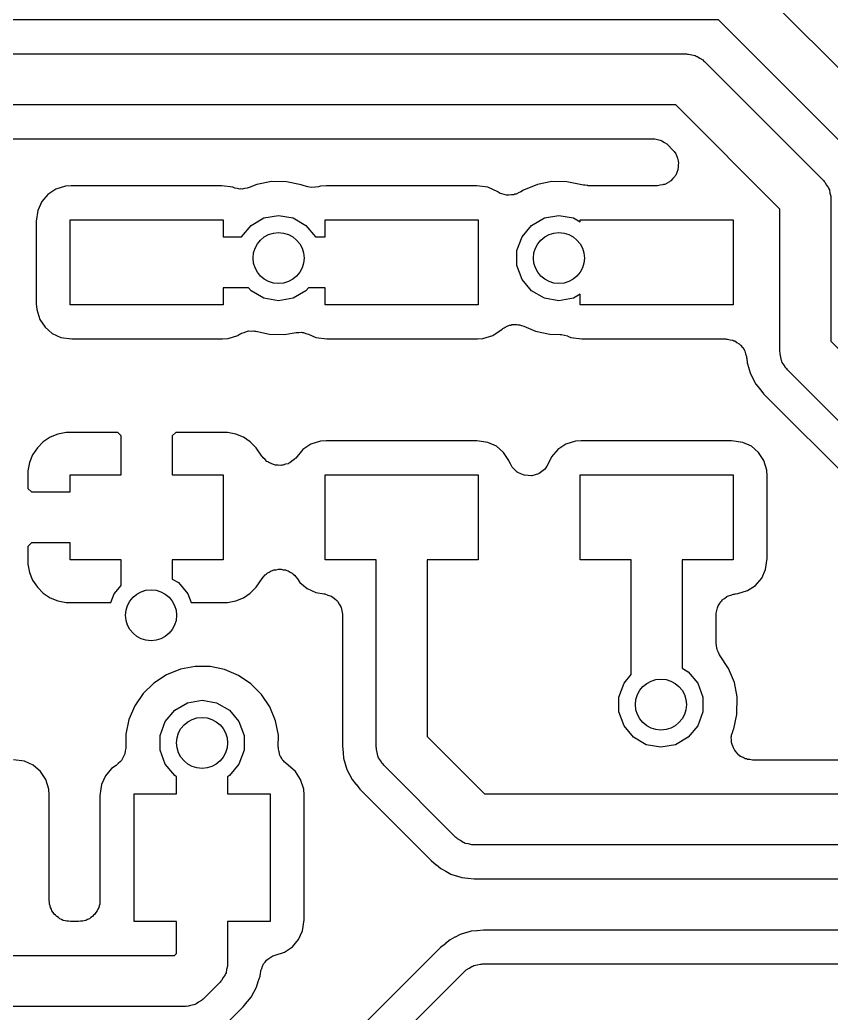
# Model space of a CAD drawing. Extents: x 76 to 124.9, y -113.7 to -66.
# Drawn here: x 109.63 to 114.4, y -79.74 to -73.9 of the extents above; entities that cross this region are included whole.
import ezdxf

# ---------------------------------------------------------------- set-up
doc = ezdxf.new("R2010")
doc.units = 0
doc.header["$MEASUREMENT"] = 0
doc.layers.add('BLACK', color=7, linetype='CONTINUOUS')

msp = doc.modelspace()

# ---------------------------------------------------------------- linework, layer by layer
at = {"layer": 'Black'}
for p, q in [((113.906, -73.6439), (115.551, -75.2887)), ((113.738, -73.9), (106.862, -73.9)), ((115.383, -75.5448), (113.738, -73.9)), ((107.05, -74.1), (113.55, -74.1)), ((113.55, -74.1), (113.557, -74.1011)), ((113.557, -74.1011), (113.563, -74.1006)), ((113.563, -74.1006), (113.582, -74.1056)), ((113.582, -74.1056), (113.601, -74.109)), ((113.601, -74.109), (113.607, -74.1123)), ((113.607, -74.1123), (113.613, -74.1141)), ((113.613, -74.1141), (113.629, -74.1253)), ((113.629, -74.1253), (113.646, -74.1351)), ((113.646, -74.1351), (113.651, -74.1401)), ((113.651, -74.1401), (113.656, -74.1439)), ((113.656, -74.1439), (114.356, -74.8439)), ((113.488, -74.4), (107.112, -74.4)), ((114.1, -75.0121), (113.488, -74.4)), ((108.028, -74.599), (113.354, -74.599)), ((113.354, -74.599), (113.359, -74.6)), ((113.359, -74.6), (113.365, -74.5995)), ((113.365, -74.5995), (113.38, -74.6037)), ((113.38, -74.6037), (113.396, -74.6065)), ((113.396, -74.6065), (113.401, -74.6093)), ((113.401, -74.6093), (113.406, -74.6107)), ((113.406, -74.6107), (113.42, -74.6201)), ((113.42, -74.6201), (113.434, -74.6282)), ((113.434, -74.6282), (113.438, -74.6325)), ((113.438, -74.6325), (113.442, -74.6356)), ((113.442, -74.6356), (113.467, -74.661)), ((113.467, -74.661), (113.477, -74.6744)), ((113.477, -74.6744), (113.487, -74.6869)), ((113.487, -74.6869), (113.489, -74.6921)), ((113.489, -74.6921), (113.492, -74.6966)), ((113.492, -74.6966), (113.497, -74.7124)), ((113.497, -74.7124), (113.502, -74.7277)), ((113.502, -74.7277), (113.502, -74.7332)), ((113.502, -74.7332), (113.504, -74.7385)), ((113.504, -74.7385), (113.502, -74.7548)), ((113.493, -74.7966), (113.487, -74.8119)), ((113.5, -74.7818), (113.493, -74.7966)), ((113.502, -74.7711), (113.5, -74.7763)), ((113.5, -74.7763), (113.5, -74.7818)), ((113.502, -74.7548), (113.502, -74.7711)), ((111.109, -74.8507), (111.023, -74.8672)), ((111.197, -74.8513), (111.109, -74.8507)), ((111.283, -74.869), (111.197, -74.8513)), ((112.759, -74.8507), (112.673, -74.8672)), ((112.847, -74.8513), (112.759, -74.8507)), ((112.945, -74.8715), (112.847, -74.8513)), ((113.436, -74.8587), (113.422, -74.8669)), ((113.451, -74.8518), (113.436, -74.8587)), ((113.455, -74.8479), (113.451, -74.8518)), ((113.459, -74.8452), (113.455, -74.8479)), ((113.47, -74.8327), (113.459, -74.8452)), ((113.481, -74.8211), (113.47, -74.8327)), ((113.484, -74.8161), (113.481, -74.8211)), ((113.487, -74.8119), (113.484, -74.8161)), ((114.356, -74.8439), (114.36, -74.8493)), ((114.36, -74.8493), (114.365, -74.8536)), ((114.365, -74.8536), (114.375, -74.8706)), ((109.84, -74.8948), (109.793, -74.9257)), ((109.897, -74.8771), (109.84, -74.8948)), ((109.93, -74.8744), (109.897, -74.8771)), ((110.816, -74.8744), (109.93, -74.8744)), ((110.882, -74.8838), (110.816, -74.8744)), ((110.886, -74.885), (110.882, -74.8838)), ((110.893, -74.8882), (110.886, -74.885)), ((110.907, -74.8903), (110.893, -74.8882)), ((110.922, -74.894), (110.907, -74.8903)), ((110.929, -74.8933), (110.922, -74.894)), ((110.936, -74.8942), (110.929, -74.8933)), ((110.95, -74.8911), (110.936, -74.8942)), ((110.965, -74.8896), (110.95, -74.8911)), ((110.971, -74.8866), (110.965, -74.8896)), ((110.978, -74.8852), (110.971, -74.8866)), ((111.023, -74.8672), (110.978, -74.8852)), ((111.301, -74.8763), (111.283, -74.869)), ((111.322, -74.8811), (111.301, -74.8763)), ((111.301, -74.8763), (111.301, -74.8763)), ((111.301, -74.8763), (111.301, -74.8763)), ((111.343, -74.8859), (111.322, -74.8811)), ((111.367, -74.8829), (111.343, -74.8859)), ((111.343, -74.8859), (111.343, -74.8859)), ((111.343, -74.8859), (111.343, -74.8859)), ((111.386, -74.8805), (111.367, -74.8829)), ((111.397, -74.8771), (111.386, -74.8805)), ((111.386, -74.8805), (111.386, -74.8805)), ((111.386, -74.8805), (111.386, -74.8805)), ((111.43, -74.8744), (111.397, -74.8771)), ((112.316, -74.8744), (111.43, -74.8744)), ((112.381, -74.8836), (112.316, -74.8744)), ((112.441, -74.9107), (112.381, -74.8836)), ((112.45, -74.9177), (112.441, -74.9107)), ((112.457, -74.9197), (112.45, -74.9177)), ((112.561, -74.9166), (112.548, -74.9239)), ((112.575, -74.9107), (112.561, -74.9166)), ((112.591, -74.9002), (112.575, -74.9107)), ((112.673, -74.8672), (112.591, -74.9002)), ((112.954, -74.8717), (112.945, -74.8715)), ((112.965, -74.8743), (112.954, -74.8717)), ((112.969, -74.8739), (112.965, -74.8743)), ((112.972, -74.8744), (112.969, -74.8739)), ((113.379, -74.8744), (112.972, -74.8744)), ((113.395, -74.8716), (113.379, -74.8744)), ((113.411, -74.8702), (113.395, -74.8716)), ((113.416, -74.8679), (113.411, -74.8702)), ((113.422, -74.8669), (113.416, -74.8679)), ((114.375, -74.8706), (114.386, -74.8866)), ((114.386, -74.8866), (114.388, -74.893)), ((114.388, -74.893), (114.391, -74.8987)), ((114.391, -74.8987), (114.394, -74.918)), ((114.394, -74.918), (114.399, -74.9369)), ((109.757, -74.9683), (109.734, -75.0195)), ((109.793, -74.9257), (109.757, -74.9683)), ((112.463, -74.9232), (112.457, -74.9197)), ((112.477, -74.9259), (112.463, -74.9232)), ((112.492, -74.9302), (112.477, -74.9259)), ((112.499, -74.9298), (112.492, -74.9302)), ((112.505, -74.9311), (112.499, -74.9298)), ((112.52, -74.9286), (112.505, -74.9311)), ((112.535, -74.9278), (112.52, -74.9286)), ((112.541, -74.9251), (112.535, -74.9278)), ((112.548, -74.9239), (112.541, -74.9251)), ((114.399, -74.9369), (114.399, -74.9435)), ((114.399, -74.9435), (114.4, -74.95)), ((114.4, -74.95), (114.4, -75.7879)), ((109.734, -75.0195), (109.724, -75.0838)), ((114.1, -75.85), (114.1, -75.0121)), ((109.724, -75.0838), (109.724, -75.57)), ((109.925, -75.575), (109.925, -75.075)), ((109.925, -75.075), (110.825, -75.075)), ((110.825, -75.075), (110.825, -75.175)), ((110.989, -75.1078), (111.064, -75.0642)), ((111.064, -75.0642), (111.15, -75.049)), ((111.15, -75.049), (111.236, -75.0642)), ((111.236, -75.0642), (111.311, -75.1078)), ((111.425, -75.175), (111.425, -75.075)), ((111.425, -75.075), (112.325, -75.075)), ((112.325, -75.075), (112.325, -75.575)), ((112.639, -75.1078), (112.714, -75.0642)), ((112.714, -75.0642), (112.8, -75.049)), ((112.8, -75.049), (112.886, -75.0642)), ((112.886, -75.0642), (112.925, -75.0868)), ((112.925, -75.0868), (112.925, -75.075)), ((112.925, -75.075), (113.825, -75.075)), ((113.825, -75.075), (113.825, -75.575)), ((110.933, -75.1745), (110.989, -75.1078)), ((111.311, -75.1078), (111.367, -75.1745)), ((112.583, -75.1745), (112.639, -75.1078)), ((110.825, -75.175), (110.932, -75.175)), ((110.932, -75.175), (110.933, -75.1745)), ((111.367, -75.1745), (111.368, -75.175)), ((111.368, -75.175), (111.425, -75.175)), ((112.553, -75.2564), (112.583, -75.1745)), ((112.553, -75.3436), (112.553, -75.2564)), ((112.583, -75.4255), (112.553, -75.3436)), ((112.639, -75.4922), (112.583, -75.4255)), ((110.974, -75.475), (110.825, -75.475)), ((110.825, -75.475), (110.825, -75.575)), ((110.989, -75.4922), (110.974, -75.475)), ((111.064, -75.5358), (110.989, -75.4922)), ((111.311, -75.4922), (111.236, -75.5358)), ((111.326, -75.475), (111.311, -75.4922)), ((111.425, -75.475), (111.326, -75.475)), ((111.425, -75.575), (111.425, -75.475)), ((112.714, -75.5358), (112.639, -75.4922)), ((111.15, -75.551), (111.064, -75.5358)), ((111.236, -75.5358), (111.15, -75.551)), ((112.8, -75.551), (112.714, -75.5358)), ((112.886, -75.5358), (112.8, -75.551)), ((112.925, -75.5132), (112.886, -75.5358)), ((112.925, -75.575), (112.925, -75.5132)), ((109.724, -75.57), (109.727, -75.6029)), ((109.727, -75.6029), (109.745, -75.6602)), ((110.825, -75.575), (109.925, -75.575)), ((112.325, -75.575), (111.425, -75.575)), ((113.825, -75.575), (112.925, -75.575)), ((109.745, -75.6602), (109.776, -75.707)), ((109.776, -75.707), (109.818, -75.7434)), ((110.947, -75.737), (110.961, -75.7309)), ((110.961, -75.7309), (110.967, -75.7305)), ((110.967, -75.7305), (110.973, -75.7286)), ((110.973, -75.7286), (110.989, -75.7292)), ((110.989, -75.7292), (111.004, -75.7283)), ((111.004, -75.7283), (111.01, -75.7301)), ((111.01, -75.7301), (111.017, -75.7304)), ((111.017, -75.7304), (111.097, -75.748)), ((112.41, -75.7552), (112.466, -75.7185)), ((112.466, -75.7185), (112.47, -75.7141)), ((112.47, -75.7141), (112.477, -75.7107)), ((112.477, -75.7107), (112.483, -75.7059)), ((112.483, -75.7059), (112.496, -75.7011)), ((112.496, -75.7011), (112.509, -75.6948)), ((112.509, -75.6948), (112.516, -75.6939)), ((112.516, -75.6939), (112.523, -75.6914)), ((112.523, -75.6914), (112.538, -75.6915)), ((112.538, -75.6915), (112.552, -75.6899)), ((112.552, -75.6899), (112.559, -75.6917)), ((112.559, -75.6917), (112.567, -75.6917)), ((112.567, -75.6917), (112.58, -75.6968)), ((112.58, -75.6968), (112.594, -75.7001)), ((112.594, -75.7001), (112.661, -75.7291)), ((112.661, -75.7291), (112.747, -75.748)), ((109.818, -75.7434), (109.869, -75.7664)), ((109.869, -75.7664), (109.934, -75.7756)), ((109.934, -75.7756), (110.82, -75.7756)), ((110.82, -75.7756), (110.853, -75.7729)), ((110.853, -75.7729), (110.91, -75.7552)), ((110.91, -75.7552), (110.921, -75.7481)), ((110.921, -75.7481), (110.927, -75.7456)), ((110.927, -75.7456), (110.932, -75.7417)), ((110.932, -75.7417), (110.947, -75.737)), ((111.097, -75.748), (111.185, -75.7498)), ((111.185, -75.7498), (111.253, -75.7378)), ((111.253, -75.7378), (111.269, -75.7378)), ((111.269, -75.7378), (111.284, -75.7362)), ((111.284, -75.7362), (111.29, -75.7378)), ((111.29, -75.7378), (111.297, -75.7378)), ((111.297, -75.7378), (111.311, -75.7431)), ((111.311, -75.7431), (111.326, -75.7469)), ((111.326, -75.7469), (111.369, -75.7664)), ((111.369, -75.7664), (111.434, -75.7756)), ((111.434, -75.7756), (112.32, -75.7756)), ((112.32, -75.7756), (112.353, -75.7729)), ((112.353, -75.7729), (112.41, -75.7552)), ((112.747, -75.748), (112.807, -75.7493)), ((112.807, -75.7493), (112.81, -75.7499)), ((112.81, -75.7499), (112.814, -75.7496)), ((112.814, -75.7496), (112.832, -75.7541)), ((112.832, -75.7541), (112.85, -75.7577)), ((112.85, -75.7577), (112.853, -75.7595)), ((112.853, -75.7595), (112.856, -75.7603)), ((112.856, -75.7603), (112.869, -75.7664)), ((112.869, -75.7664), (112.934, -75.7756)), ((112.934, -75.7756), (113.781, -75.7756)), ((113.781, -75.7756), (113.786, -75.7765)), ((113.786, -75.7765), (113.792, -75.776)), ((113.792, -75.776), (113.808, -75.7803)), ((113.808, -75.7803), (113.824, -75.7831)), ((113.824, -75.7831), (113.828, -75.7859)), ((113.828, -75.7859), (113.834, -75.7873)), ((113.834, -75.7873), (113.847, -75.7966)), ((114.4, -75.7879), (115.981, -77.3694)), ((113.847, -75.7966), (113.861, -75.8048)), ((113.861, -75.8048), (113.865, -75.809)), ((113.865, -75.809), (113.869, -75.8122)), ((113.869, -75.8122), (113.879, -75.8256)), ((113.879, -75.8256), (113.889, -75.8381)), ((113.889, -75.8381), (113.891, -75.8432)), ((113.891, -75.8432), (113.894, -75.8477)), ((113.894, -75.8477), (113.898, -75.8635)), ((114.101, -75.8565), (114.1, -75.85)), ((113.898, -75.8635), (113.904, -75.8789)), ((113.904, -75.8789), (113.904, -75.8844)), ((113.904, -75.8844), (113.905, -75.8897)), ((113.905, -75.8897), (113.908, -75.9159)), ((114.101, -75.8631), (114.101, -75.8565)), ((114.106, -75.882), (114.101, -75.8631)), ((114.109, -75.9013), (114.106, -75.882)), ((114.112, -75.907), (114.109, -75.9013)), ((114.114, -75.9134), (114.112, -75.907)), ((113.908, -75.9159), (113.917, -75.9479)), ((113.917, -75.9479), (113.917, -75.9485)), ((113.917, -75.9485), (113.918, -75.9491)), ((113.918, -75.9491), (113.927, -75.9812)), ((114.125, -75.9294), (114.114, -75.9134)), ((114.135, -75.9464), (114.125, -75.9294)), ((114.14, -75.9507), (114.135, -75.9464)), ((114.144, -75.9561), (114.14, -75.9507)), ((115.813, -77.6254), (114.144, -75.9561)), ((113.927, -75.9812), (113.943, -76.0106)), ((113.943, -76.0106), (113.943, -76.0112)), ((113.943, -76.0112), (113.943, -76.0118)), ((113.943, -76.0118), (113.959, -76.0414)), ((113.959, -76.0414), (113.98, -76.0673)), ((113.98, -76.0673), (113.98, -76.0678)), ((113.98, -76.0678), (113.981, -76.0683)), ((113.981, -76.0683), (114.004, -76.0973)), ((114.004, -76.0973), (115.668, -77.7618)), ((109.807, -76.3535), (109.766, -76.3808)), ((109.852, -76.3346), (109.807, -76.3535)), ((109.9, -76.325), (109.852, -76.3346)), ((110.204, -76.325), (109.9, -76.325)), ((110.225, -76.3455), (110.204, -76.325)), ((110.225, -76.575), (110.225, -76.3455)), ((110.546, -76.325), (110.525, -76.3455)), ((110.525, -76.3455), (110.525, -76.575)), ((110.85, -76.325), (110.546, -76.325)), ((110.898, -76.3346), (110.85, -76.325)), ((110.943, -76.3535), (110.898, -76.3346)), ((110.984, -76.3808), (110.943, -76.3535)), ((111.397, -76.3771), (111.34, -76.3948)), ((111.43, -76.3744), (111.397, -76.3771)), ((112.316, -76.3744), (111.43, -76.3744)), ((112.381, -76.3836), (112.316, -76.3744)), ((112.897, -76.3771), (112.84, -76.3948)), ((112.93, -76.3744), (112.897, -76.3771)), ((113.816, -76.3744), (112.93, -76.3744)), ((113.881, -76.3836), (113.816, -76.3744)), ((109.731, -76.4156), (109.703, -76.4566)), ((109.766, -76.3808), (109.731, -76.4156)), ((111.019, -76.4156), (110.984, -76.3808)), ((111.051, -76.4639), (111.019, -76.4156)), ((111.293, -76.4257), (111.251, -76.4755)), ((111.34, -76.3948), (111.293, -76.4257)), ((112.432, -76.4066), (112.381, -76.3836)), ((112.474, -76.443), (112.432, -76.4066)), ((112.793, -76.4257), (112.757, -76.4683)), ((112.84, -76.3948), (112.793, -76.4257)), ((113.932, -76.4066), (113.881, -76.3836)), ((113.974, -76.443), (113.932, -76.4066)), ((109.703, -76.4566), (109.685, -76.5021)), ((111.056, -76.4685), (111.051, -76.4639)), ((111.059, -76.4741), (111.056, -76.4685)), ((111.071, -76.4841), (111.059, -76.4741)), ((111.081, -76.4953), (111.071, -76.4841)), ((111.229, -76.4933), (111.217, -76.5032)), ((111.242, -76.4847), (111.229, -76.4933)), ((111.246, -76.4796), (111.242, -76.4847)), ((111.251, -76.4755), (111.246, -76.4796)), ((112.505, -76.4898), (112.474, -76.443)), ((112.506, -76.4923), (112.505, -76.4898)), ((112.515, -76.5102), (112.506, -76.4923)), ((112.757, -76.4683), (112.739, -76.5067)), ((114.005, -76.4898), (113.974, -76.443)), ((114.023, -76.5471), (114.005, -76.4898)), ((109.685, -76.5021), (109.675, -76.5504)), ((109.675, -76.5504), (109.675, -76.6545)), ((111.087, -76.4981), (111.081, -76.4953)), ((111.092, -76.5022), (111.087, -76.4981)), ((111.107, -76.5076), (111.092, -76.5022)), ((111.12, -76.5145), (111.107, -76.5076)), ((111.127, -76.5151), (111.12, -76.5145)), ((111.133, -76.5174), (111.127, -76.5151)), ((111.148, -76.5175), (111.133, -76.5174)), ((111.164, -76.5192), (111.148, -76.5175)), ((111.17, -76.5177), (111.164, -76.5192)), ((111.176, -76.5177), (111.17, -76.5177)), ((111.191, -76.5125), (111.176, -76.5177)), ((111.206, -76.5089), (111.191, -76.5125)), ((111.211, -76.5053), (111.206, -76.5089)), ((111.217, -76.5032), (111.211, -76.5053)), ((112.524, -76.5283), (112.515, -76.5102)), ((112.525, -76.5295), (112.524, -76.5283)), ((112.526, -76.5309), (112.525, -76.5295)), ((112.541, -76.5446), (112.526, -76.5309)), ((112.555, -76.5586), (112.541, -76.5446)), ((112.715, -76.5426), (112.699, -76.5544)), ((112.716, -76.5412), (112.715, -76.5426)), ((112.717, -76.5403), (112.716, -76.5412)), ((112.728, -76.5234), (112.717, -76.5403)), ((112.739, -76.5067), (112.728, -76.5234)), ((114.026, -76.58), (114.023, -76.5471)), ((109.925, -76.675), (109.925, -76.575)), ((109.925, -76.575), (110.225, -76.575)), ((110.525, -76.575), (110.825, -76.575)), ((110.825, -76.575), (110.825, -77.075)), ((111.425, -77.075), (111.425, -76.575)), ((111.425, -76.575), (112.325, -76.575)), ((112.325, -76.575), (112.325, -77.075)), ((112.556, -76.5593), (112.555, -76.5586)), ((112.558, -76.5604), (112.556, -76.5593)), ((112.576, -76.5682), (112.558, -76.5604)), ((112.595, -76.5765), (112.576, -76.5682)), ((112.596, -76.5766), (112.595, -76.5765)), ((112.598, -76.5772), (112.596, -76.5766)), ((112.618, -76.5782), (112.598, -76.5772)), ((112.638, -76.5797), (112.618, -76.5782)), ((112.639, -76.5793), (112.638, -76.5797)), ((112.641, -76.5794), (112.639, -76.5793)), ((112.66, -76.5734), (112.641, -76.5794)), ((112.68, -76.5679), (112.66, -76.5734)), ((112.681, -76.567), (112.68, -76.5679)), ((112.683, -76.5665), (112.681, -76.567)), ((112.699, -76.5544), (112.683, -76.5665)), ((112.925, -77.075), (112.925, -76.575)), ((112.925, -76.575), (113.825, -76.575)), ((113.825, -76.575), (113.825, -77.075)), ((114.026, -77.0662), (114.026, -76.58)), ((109.675, -76.6545), (109.696, -76.675)), ((109.696, -76.675), (109.925, -76.675)), ((109.696, -76.975), (109.675, -76.9955)), ((109.675, -76.9955), (109.675, -77.0996)), ((109.925, -76.975), (109.696, -76.975)), ((109.925, -77.075), (109.925, -76.975)), ((110.225, -77.075), (109.925, -77.075)), ((110.225, -77.2241), (110.225, -77.075)), ((110.825, -77.075), (110.525, -77.075)), ((110.525, -77.075), (110.525, -77.1868)), ((111.725, -77.075), (111.425, -77.075)), ((111.725, -78.175), (111.725, -77.075)), ((112.325, -77.075), (112.025, -77.075)), ((112.025, -77.075), (112.025, -78.1129)), ((113.225, -77.075), (112.925, -77.075)), ((113.225, -77.7491), (113.225, -77.075)), ((113.825, -77.075), (113.525, -77.075)), ((113.525, -77.075), (113.525, -77.7118)), ((114.016, -77.1305), (114.026, -77.0662)), ((109.675, -77.0996), (109.685, -77.1479)), ((111.107, -77.1389), (111.115, -77.1371)), ((111.115, -77.1371), (111.122, -77.1336)), ((111.122, -77.1336), (111.136, -77.1321)), ((111.136, -77.1321), (111.149, -77.1288)), ((111.149, -77.1288), (111.157, -77.1297)), ((111.157, -77.1297), (111.165, -77.1289)), ((111.165, -77.1289), (111.178, -77.1322)), ((111.178, -77.1322), (111.192, -77.1338)), ((111.192, -77.1338), (111.199, -77.1373)), ((113.993, -77.1817), (114.016, -77.1305)), ((109.685, -77.1479), (109.703, -77.1934)), ((109.703, -77.1934), (109.731, -77.2344)), ((110.525, -77.1868), (110.561, -77.2078)), ((111.019, -77.2344), (111.053, -77.1842)), ((111.053, -77.1842), (111.062, -77.174)), ((111.062, -77.174), (111.071, -77.1628)), ((111.071, -77.1628), (111.077, -77.1584)), ((111.077, -77.1584), (111.083, -77.1528)), ((111.083, -77.1528), (111.095, -77.1466)), ((111.095, -77.1466), (111.107, -77.1389)), ((111.199, -77.1373), (111.207, -77.1392)), ((111.207, -77.1392), (111.219, -77.147)), ((111.219, -77.147), (111.231, -77.1533)), ((111.231, -77.1533), (111.237, -77.159)), ((111.237, -77.159), (111.243, -77.1633)), ((111.243, -77.1633), (111.251, -77.1746)), ((111.251, -77.1746), (111.261, -77.1848)), ((111.261, -77.1848), (111.276, -77.207)), ((113.957, -77.2243), (113.993, -77.1817)), ((109.731, -77.2344), (109.766, -77.2692)), ((110.183, -77.2745), (110.225, -77.2241)), ((110.561, -77.2078), (110.617, -77.2745)), ((110.984, -77.2692), (111.019, -77.2344)), ((111.276, -77.207), (111.318, -77.2434)), ((111.318, -77.2434), (111.369, -77.2664)), ((113.91, -77.2552), (113.957, -77.2243)), ((109.766, -77.2692), (109.807, -77.2965)), ((109.807, -77.2965), (109.852, -77.3154)), ((110.164, -77.325), (110.183, -77.2745)), ((110.617, -77.2745), (110.636, -77.325)), ((110.898, -77.3154), (110.943, -77.2965)), ((110.943, -77.2965), (110.984, -77.2692)), ((111.369, -77.2664), (111.419, -77.2734)), ((111.419, -77.2734), (111.421, -77.2741)), ((111.421, -77.2741), (111.423, -77.2741)), ((111.423, -77.2741), (111.441, -77.2808)), ((111.441, -77.2808), (111.46, -77.2869)), ((111.46, -77.2869), (111.462, -77.2882)), ((111.462, -77.2882), (111.464, -77.2889)), ((111.464, -77.2889), (111.479, -77.3015)), ((111.479, -77.3015), (111.494, -77.3137)), ((113.758, -77.3145), (113.761, -77.3096)), ((113.761, -77.3096), (113.774, -77.3006)), ((113.774, -77.3006), (113.787, -77.2904)), ((113.787, -77.2904), (113.792, -77.2884)), ((113.792, -77.2884), (113.797, -77.285)), ((113.797, -77.285), (113.812, -77.281)), ((113.812, -77.281), (113.827, -77.2756)), ((113.827, -77.2756), (113.833, -77.2756)), ((113.833, -77.2756), (113.839, -77.274)), ((113.839, -77.274), (113.853, -77.2729)), ((113.853, -77.2729), (113.91, -77.2552)), ((109.852, -77.3154), (109.9, -77.325)), ((109.9, -77.325), (110.164, -77.325)), ((110.636, -77.325), (110.85, -77.325)), ((110.85, -77.325), (110.898, -77.3154)), ((111.494, -77.3137), (111.495, -77.3154)), ((111.495, -77.3154), (111.497, -77.3168)), ((111.497, -77.3168), (111.507, -77.3338)), ((111.507, -77.3338), (111.517, -77.3505)), ((111.517, -77.3505), (111.517, -77.3526)), ((111.517, -77.3526), (111.518, -77.3544)), ((111.518, -77.3544), (111.522, -77.3738)), ((113.729, -77.3715), (113.732, -77.3559)), ((113.732, -77.3559), (113.735, -77.3507)), ((113.735, -77.3507), (113.736, -77.345)), ((113.736, -77.345), (113.745, -77.332)), ((113.745, -77.332), (113.753, -77.3183)), ((113.753, -77.3183), (113.758, -77.3145)), ((111.522, -77.3738), (111.526, -77.393)), ((111.526, -77.393), (111.526, -77.3951)), ((111.526, -77.3951), (111.526, -77.3972)), ((111.526, -77.3972), (111.526, -78.1689)), ((113.724, -77.3987), (113.725, -77.3928)), ((113.724, -77.5635), (113.724, -77.3987)), ((113.725, -77.3868), (113.729, -77.3715)), ((113.725, -77.3928), (113.725, -77.3868)), ((113.727, -77.5781), (113.724, -77.5635)), ((113.728, -77.5929), (113.727, -77.5781)), ((113.73, -77.5993), (113.728, -77.5929)), ((113.732, -77.6063), (113.73, -77.5993)), ((113.739, -77.6191), (113.732, -77.6063)), ((113.745, -77.6327), (113.739, -77.6191)), ((113.798, -77.7132), (113.745, -77.6327)), ((110.573, -77.7172), (110.491, -77.7502)), ((110.659, -77.7007), (110.573, -77.7172)), ((110.747, -77.7013), (110.659, -77.7007)), ((110.833, -77.719), (110.747, -77.7013)), ((110.915, -77.7531), (110.833, -77.719)), ((113.525, -77.7118), (113.561, -77.7328)), ((113.832, -77.7946), (113.798, -77.7132)), ((110.491, -77.7502), (110.417, -77.7984)), ((110.988, -77.8024), (110.915, -77.7531)), ((113.183, -77.7995), (113.225, -77.7491)), ((113.561, -77.7328), (113.617, -77.7995)), ((110.417, -77.7984), (110.354, -77.86)), ((111.05, -77.8648), (110.988, -77.8024)), ((113.153, -77.8814), (113.183, -77.7995)), ((113.617, -77.7995), (113.647, -77.8814)), ((113.849, -77.8801), (113.832, -77.7946)), ((110.354, -77.86), (110.305, -77.9326)), ((111.098, -77.9382), (111.05, -77.8648)), ((113.153, -77.9686), (113.153, -77.8814)), ((113.647, -77.8814), (113.647, -77.9686)), ((113.847, -77.9824), (113.849, -77.8801)), ((110.305, -77.9326), (110.27, -78.0136)), ((110.539, -77.9578), (110.614, -77.9142)), ((110.614, -77.9142), (110.7, -77.899)), ((110.7, -77.899), (110.786, -77.9142)), ((110.786, -77.9142), (110.861, -77.9578)), ((111.132, -78.0196), (111.098, -77.9382)), ((110.483, -78.0245), (110.539, -77.9578)), ((110.861, -77.9578), (110.917, -78.0245)), ((113.183, -78.0505), (113.153, -77.9686)), ((113.647, -77.9686), (113.617, -78.0505)), ((113.828, -78.0674), (113.847, -77.9824)), ((110.27, -78.0136), (110.252, -78.0997)), ((110.453, -78.1064), (110.483, -78.0245)), ((110.917, -78.0245), (110.947, -78.1064)), ((111.149, -78.1051), (111.132, -78.0196)), ((113.239, -78.1172), (113.183, -78.0505)), ((113.617, -78.0505), (113.561, -78.1172)), ((113.825, -78.0752), (113.828, -78.0674)), ((110.252, -78.0997), (110.251, -78.1807)), ((110.453, -78.1936), (110.453, -78.1064)), ((110.947, -78.1064), (110.947, -78.1936)), ((111.148, -78.1726), (111.149, -78.1051)), ((112.025, -78.1129), (112.362, -78.45)), ((113.314, -78.1608), (113.239, -78.1172)), ((113.561, -78.1172), (113.486, -78.1608)), ((113.814, -78.1173), (113.816, -78.1109)), ((113.816, -78.1325), (113.814, -78.1173)), ((113.816, -78.1043), (113.821, -78.09)), ((113.816, -78.1109), (113.816, -78.1043)), ((113.821, -78.09), (113.825, -78.0752)), ((110.251, -78.1807), (110.247, -78.1976)), ((111.149, -78.1797), (111.148, -78.1726)), ((111.149, -78.1869), (111.149, -78.1797)), ((111.151, -78.1955), (111.149, -78.1869)), ((111.526, -78.1689), (111.53, -78.2064)), ((111.726, -78.1815), (111.725, -78.175)), ((111.726, -78.1881), (111.726, -78.1815)), ((111.731, -78.207), (111.726, -78.1881)), ((113.4, -78.176), (113.314, -78.1608)), ((113.486, -78.1608), (113.4, -78.176)), ((113.816, -78.1477), (113.816, -78.1325)), ((113.818, -78.1539), (113.816, -78.1477)), ((113.819, -78.1605), (113.818, -78.1539)), ((113.825, -78.1742), (113.819, -78.1605)), ((113.831, -78.1885), (113.825, -78.1742)), ((110.234, -78.2381), (110.226, -78.2535)), ((110.242, -78.2233), (110.234, -78.2381)), ((110.243, -78.2188), (110.242, -78.2233)), ((110.245, -78.2147), (110.243, -78.2188)), ((110.247, -78.1976), (110.245, -78.2147)), ((110.483, -78.2755), (110.453, -78.1936)), ((110.947, -78.1936), (110.917, -78.2755)), ((111.151, -78.1957), (111.151, -78.1955)), ((111.151, -78.1966), (111.151, -78.1957)), ((111.153, -78.201), (111.151, -78.1966)), ((111.155, -78.2155), (111.153, -78.201)), ((111.158, -78.2217), (111.155, -78.2155)), ((111.16, -78.2286), (111.158, -78.2217)), ((111.165, -78.2351), (111.16, -78.2286)), ((111.165, -78.2366), (111.165, -78.2351)), ((111.169, -78.2411), (111.165, -78.2366)), ((111.176, -78.2534), (111.169, -78.2411)), ((111.53, -78.2064), (111.53, -78.2071)), ((111.53, -78.2071), (111.53, -78.2077)), ((111.53, -78.2077), (111.533, -78.2409)), ((111.533, -78.2409), (111.542, -78.2729)), ((111.734, -78.2263), (111.731, -78.207)), ((111.737, -78.232), (111.734, -78.2263)), ((111.739, -78.2384), (111.737, -78.232)), ((111.75, -78.2544), (111.739, -78.2384)), ((113.835, -78.1935), (113.831, -78.1885)), ((113.838, -78.1995), (113.835, -78.1935)), ((113.849, -78.2101), (113.838, -78.1995)), ((113.859, -78.2218), (113.849, -78.2101)), ((113.864, -78.2251), (113.859, -78.2218)), ((113.869, -78.2296), (113.864, -78.2251)), ((113.883, -78.2358), (113.869, -78.2296)), ((113.896, -78.2435), (113.883, -78.2358)), ((113.903, -78.2446), (113.896, -78.2435)), ((113.909, -78.2473), (113.903, -78.2446)), ((109.656, -78.2586), (109.591, -78.2494)), ((109.707, -78.2816), (109.656, -78.2586)), ((109.749, -78.318), (109.707, -78.2816)), ((110.168, -78.3007), (110.132, -78.3433)), ((110.194, -78.2833), (110.168, -78.3007)), ((110.207, -78.2715), (110.194, -78.2833)), ((110.22, -78.2606), (110.207, -78.2715)), ((110.222, -78.2567), (110.22, -78.2606)), ((110.226, -78.2535), (110.222, -78.2567)), ((110.539, -78.3422), (110.483, -78.2755)), ((110.917, -78.2755), (110.861, -78.3422)), ((111.181, -78.2581), (111.176, -78.2534)), ((111.186, -78.2639), (111.181, -78.2581)), ((111.191, -78.2676), (111.186, -78.2639)), ((111.193, -78.2701), (111.191, -78.2676)), ((111.249, -78.318), (111.193, -78.2701)), ((111.542, -78.2729), (111.542, -78.2735)), ((111.542, -78.2735), (111.543, -78.2741)), ((111.543, -78.2741), (111.552, -78.3061)), ((111.76, -78.2714), (111.75, -78.2544)), ((111.765, -78.2757), (111.76, -78.2714)), ((111.769, -78.2811), (111.765, -78.2757)), ((112.194, -78.7061), (111.769, -78.2811)), ((113.924, -78.2484), (113.909, -78.2473)), ((113.939, -78.251), (113.924, -78.2484)), ((117.049, -78.251), (113.939, -78.251)), ((109.78, -78.3648), (109.749, -78.318)), ((110.132, -78.3433), (110.109, -78.3945)), ((110.55, -78.3488), (110.539, -78.3422)), ((110.55, -78.45), (110.55, -78.3488)), ((110.861, -78.3422), (110.85, -78.3488)), ((110.85, -78.3488), (110.85, -78.45)), ((111.28, -78.3648), (111.249, -78.318)), ((111.552, -78.3061), (111.568, -78.3356)), ((111.568, -78.3356), (111.568, -78.3362)), ((111.568, -78.3362), (111.568, -78.3368)), ((111.568, -78.3368), (111.584, -78.3664)), ((109.798, -78.4221), (109.78, -78.3648)), ((110.109, -78.3945), (110.099, -78.4588)), ((111.298, -78.4221), (111.28, -78.3648)), ((111.584, -78.3664), (111.605, -78.3923)), ((111.605, -78.3923), (111.605, -78.3928)), ((111.605, -78.3928), (111.606, -78.3933)), ((111.606, -78.3933), (111.629, -78.4223)), ((109.801, -78.455), (109.798, -78.4221)), ((109.801, -79.076), (109.801, -78.455)), ((110.099, -78.4588), (110.099, -79.076)), ((110.3, -79.2), (110.3, -78.45)), ((110.3, -78.45), (110.55, -78.45)), ((110.85, -78.45), (111.1, -78.45)), ((111.1, -78.45), (111.1, -79.2)), ((111.301, -78.455), (111.298, -78.4221)), ((111.301, -79.1912), (111.301, -78.455)), ((111.629, -78.4223), (112.049, -78.8425)), ((112.362, -78.45), (117.05, -78.45)), ((112.199, -78.7099), (112.194, -78.7061)), ((112.204, -78.7149), (112.199, -78.7099)), ((112.221, -78.7247), (112.204, -78.7149)), ((112.237, -78.7359), (112.221, -78.7247)), ((112.243, -78.7377), (112.237, -78.7359)), ((112.249, -78.741), (112.243, -78.7377)), ((112.268, -78.7444), (112.249, -78.741)), ((112.287, -78.7494), (112.268, -78.7444)), ((112.294, -78.7489), (112.287, -78.7494)), ((112.3, -78.75), (112.294, -78.7489)), ((116.988, -78.75), (112.3, -78.75)), ((112.049, -78.8425), (112.078, -78.8664)), ((112.078, -78.8664), (112.078, -78.8669)), ((112.078, -78.8669), (112.079, -78.8672)), ((112.079, -78.8672), (112.105, -78.8887)), ((112.105, -78.8887), (112.134, -78.9044)), ((112.134, -78.9044), (112.135, -78.9048)), ((112.135, -78.9048), (112.135, -78.9051)), ((112.135, -78.9051), (112.164, -78.9211)), ((112.164, -78.9211), (112.196, -78.9309)), ((112.196, -78.9309), (112.197, -78.9312)), ((112.197, -78.9312), (112.198, -78.9313)), ((112.198, -78.9313), (112.229, -78.9413)), ((112.229, -78.9413), (112.263, -78.9447)), ((112.263, -78.9447), (112.263, -78.9449)), ((112.263, -78.9449), (112.264, -78.9449)), ((112.264, -78.9449), (112.301, -78.949)), ((112.301, -78.949), (116.854, -78.949)), ((109.802, -79.0868), (109.801, -79.076)), ((109.802, -79.0977), (109.802, -79.0868)), ((109.806, -79.108), (109.802, -79.0977)), ((109.808, -79.1188), (109.806, -79.108)), ((109.814, -79.1282), (109.808, -79.1188)), ((110.092, -79.1188), (110.086, -79.1282)), ((110.094, -79.108), (110.092, -79.1188)), ((110.098, -79.0977), (110.094, -79.108)), ((110.099, -79.076), (110.098, -79.0868)), ((110.098, -79.0868), (110.098, -79.0977)), ((109.817, -79.1385), (109.814, -79.1282)), ((109.824, -79.1469), (109.817, -79.1385)), ((109.83, -79.1563), (109.824, -79.1469)), ((109.838, -79.1634), (109.83, -79.1563)), ((109.845, -79.1718), (109.838, -79.1634)), ((109.855, -79.1772), (109.845, -79.1718)), ((109.863, -79.1843), (109.855, -79.1772)), ((110.045, -79.1772), (110.037, -79.1843)), ((110.055, -79.1718), (110.045, -79.1772)), ((110.062, -79.1634), (110.055, -79.1718)), ((110.07, -79.1563), (110.062, -79.1634)), ((110.076, -79.1469), (110.07, -79.1563)), ((110.083, -79.1385), (110.076, -79.1469)), ((110.086, -79.1282), (110.083, -79.1385)), ((109.873, -79.188), (109.863, -79.1843)), ((109.883, -79.1935), (109.873, -79.188)), ((109.894, -79.1954), (109.883, -79.1935)), ((109.904, -79.1991), (109.894, -79.1954)), ((109.915, -79.1991), (109.904, -79.1991)), ((109.926, -79.201), (109.915, -79.1991)), ((109.974, -79.201), (109.926, -79.201)), ((109.985, -79.1991), (109.974, -79.201)), ((109.996, -79.1991), (109.985, -79.1991)), ((110.006, -79.1954), (109.996, -79.1991)), ((110.017, -79.1935), (110.006, -79.1954)), ((110.027, -79.188), (110.017, -79.1935)), ((110.037, -79.1843), (110.027, -79.188)), ((110.55, -79.2), (110.3, -79.2)), ((110.55, -79.3879), (110.55, -79.2)), ((111.1, -79.2), (110.85, -79.2)), ((110.85, -79.2), (110.85, -79.45)), ((111.291, -79.2555), (111.301, -79.1912)), ((111.268, -79.3067), (111.291, -79.2555)), ((112.188, -79.2933), (112.159, -79.3087)), ((112.189, -79.2929), (112.188, -79.2933)), ((112.219, -79.277), (112.189, -79.2927)), ((112.189, -79.2927), (112.189, -79.2929)), ((112.251, -79.2677), (112.219, -79.277)), ((112.252, -79.2673), (112.251, -79.2674)), ((112.251, -79.2674), (112.251, -79.2677)), ((112.284, -79.2577), (112.252, -79.2673)), ((112.317, -79.2548), (112.284, -79.2577)), ((112.318, -79.2546), (112.317, -79.2548)), ((112.319, -79.2547), (112.318, -79.2546)), ((112.356, -79.251), (112.319, -79.2547)), ((115.549, -79.251), (112.356, -79.251)), ((111.185, -79.3802), (111.232, -79.3493)), ((111.232, -79.3493), (111.268, -79.3067)), ((112.103, -79.3538), (111.603, -79.8532)), ((112.132, -79.3306), (112.103, -79.3538)), ((112.133, -79.3298), (112.132, -79.3301)), ((112.132, -79.3301), (112.132, -79.3306)), ((112.159, -79.3087), (112.133, -79.3298)), ((107.175, -79.4), (110.538, -79.4)), ((110.538, -79.4), (110.55, -79.3879)), ((111.092, -79.417), (111.104, -79.4105)), ((111.104, -79.4105), (111.116, -79.4025)), ((111.116, -79.4025), (111.124, -79.4007)), ((111.124, -79.4007), (111.13, -79.3972)), ((111.13, -79.3972), (111.185, -79.3802)), ((110.849, -79.4631), (110.844, -79.482)), ((110.85, -79.45), (110.849, -79.4565)), ((110.849, -79.4565), (110.849, -79.4631)), ((111.051, -79.4758), (111.055, -79.4622)), ((111.055, -79.4622), (111.059, -79.4559)), ((111.059, -79.4559), (111.062, -79.4489)), ((111.062, -79.4489), (111.072, -79.4384)), ((111.072, -79.4384), (111.08, -79.4269)), ((111.08, -79.4269), (111.087, -79.4226)), ((111.087, -79.4226), (111.092, -79.417)), ((112.271, -79.4753), (112.287, -79.4641)), ((112.287, -79.4641), (112.293, -79.4623)), ((112.293, -79.4623), (112.299, -79.459)), ((112.299, -79.459), (112.318, -79.4556)), ((112.318, -79.4556), (112.337, -79.4506)), ((112.337, -79.4506), (112.344, -79.4511)), ((112.344, -79.4511), (112.35, -79.45)), ((112.35, -79.45), (115.55, -79.45)), ((110.825, -79.5294), (110.815, -79.5464)), ((110.836, -79.5134), (110.825, -79.5294)), ((110.838, -79.507), (110.836, -79.5134)), ((110.841, -79.5013), (110.838, -79.507)), ((110.844, -79.482), (110.841, -79.5013)), ((110.988, -80.75), (112.244, -79.4939)), ((111.031, -79.5525), (111.041, -79.5207)), ((111.041, -79.5207), (111.043, -79.5039)), ((111.043, -79.5039), (111.045, -79.4965)), ((111.045, -79.4965), (111.046, -79.4889)), ((111.046, -79.4889), (111.051, -79.4758)), ((112.244, -79.4939), (112.249, -79.4901)), ((112.249, -79.4901), (112.254, -79.4851)), ((112.254, -79.4851), (112.271, -79.4753)), ((110.806, -79.5561), (110.706, -79.6561)), ((110.81, -79.5507), (110.806, -79.5561)), ((110.815, -79.5464), (110.81, -79.5507)), ((111.005, -79.6148), (111.021, -79.5856)), ((111.021, -79.5856), (111.031, -79.5537)), ((111.031, -79.5531), (111.031, -79.5525)), ((111.031, -79.5537), (111.031, -79.5531)), ((110.967, -79.6709), (110.989, -79.6454)), ((110.989, -79.6454), (111.004, -79.616)), ((111.004, -79.616), (111.005, -79.6155)), ((111.005, -79.6155), (111.005, -79.6148)), ((110.6, -79.7), (107.175, -79.7)), ((110.607, -79.6989), (110.6, -79.7)), ((110.613, -79.6994), (110.607, -79.6989)), ((110.632, -79.6944), (110.613, -79.6994)), ((110.651, -79.691), (110.632, -79.6944)), ((110.657, -79.6877), (110.651, -79.691)), ((110.663, -79.6859), (110.657, -79.6877)), ((110.679, -79.6747), (110.663, -79.6859)), ((110.696, -79.6649), (110.679, -79.6747)), ((110.701, -79.6599), (110.696, -79.6649)), ((110.706, -79.6561), (110.701, -79.6599)), ((110.847, -79.7962), (110.942, -79.7011)), ((110.942, -79.7011), (110.966, -79.672)), ((110.966, -79.672), (110.967, -79.6715)), ((110.967, -79.6715), (110.967, -79.6709))]:
    msp.add_line(p, q, dxfattribs=at)
for centre in [(111.15, -75.3), (112.8, -75.3), (110.4, -77.4), (113.4, -77.925), (110.7, -78.15)]:
    msp.add_circle(centre, 0.15, dxfattribs=at)

doc.saveas('drawing.dxf')
